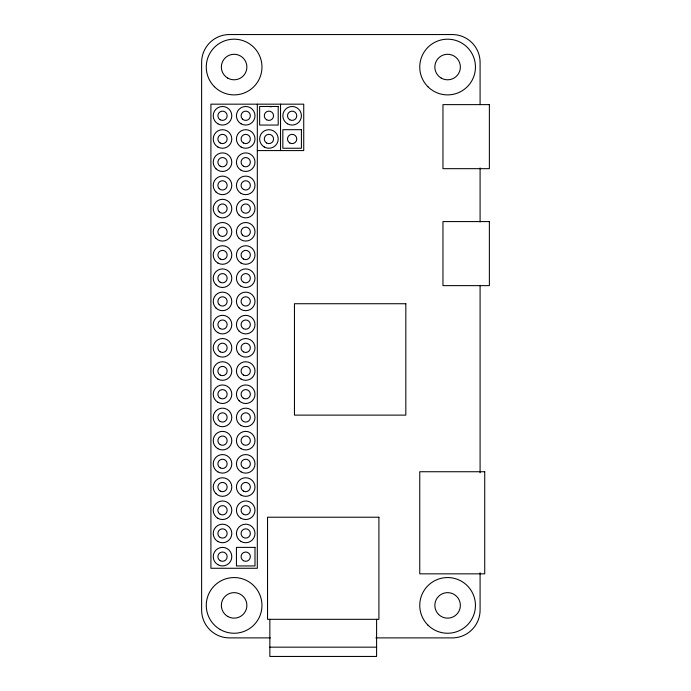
<?xml version="1.0" encoding="UTF-8"?>
<svg xmlns="http://www.w3.org/2000/svg" width="691" height="691" viewBox="0 0 691 691"><rect width="100%" height="100%" fill="white"/><g stroke="black" fill="none" stroke-linecap="round" stroke-linejoin="round"><path stroke-width="1.04" d="M257.32 150.578L303.729 150.578L303.729 104.168L210.91 104.168L210.91 568.27L257.32 568.27L257.32 104.168M270.371 637.888L229.472 637.888A27.847 27.847 0 0 1 201.625 610.041L201.625 62.397A27.847 27.847 0 0 1 229.472 34.55L452.242 34.55A27.847 27.847 0 0 1 480.09 62.397L480.09 104.436M375.835 637.888L452.242 637.888A27.847 27.847 0 0 0 480.09 610.041L480.09 572.709M269.853 647.165L376.595 647.165M268.92 106.483L271.321 106.803M480.09 167.939L480.09 221.949M480.09 285.34L480.09 472.739M376.595 619.317L376.595 656.45L269.853 656.45L269.853 619.317M280.529 104.168L280.529 150.578M489.375 104.626L442.966 104.626L442.966 168.673L489.375 168.673L489.375 104.626M278.205 106.483L259.643 106.483L259.643 125.054L278.205 125.054L278.205 106.483M301.414 129.692L282.844 129.692L282.844 148.254L301.414 148.254L301.414 129.692M489.375 221.586L442.966 221.586L442.966 285.633L489.375 285.633L489.375 221.586M405.833 303.729L294.452 303.729L294.452 415.118L405.833 415.118L405.833 303.729M484.728 471.737L419.757 471.737L419.757 573.841L484.728 573.841L484.728 471.737M378.918 517.222L267.529 517.222L267.529 619.317L378.918 619.317L378.918 517.222M254.996 547.384L236.434 547.384L236.434 565.946L254.996 565.946L254.996 547.384M227.736 78.092A12.766 12.766 0 0 0 246.877 67.036A12.766 12.766 0 0 0 227.736 55.988A12.766 12.766 0 0 0 227.736 78.092M441.221 78.092A12.766 12.766 0 0 0 460.37 67.036A12.766 12.766 0 0 0 441.221 55.988A12.766 12.766 0 0 0 441.221 78.092M227.736 616.45A12.766 12.766 0 0 0 246.877 605.402A12.766 12.766 0 0 0 227.736 594.346A12.766 12.766 0 0 0 227.736 616.45M438.578 614.42A12.766 12.766 0 0 0 459.93 608.702A12.766 12.766 0 0 0 444.296 593.068A12.766 12.766 0 0 0 438.578 614.42M427.91 86.729A27.847 27.847 0 0 0 474.501 74.248A27.847 27.847 0 0 0 440.392 40.138A27.847 27.847 0 0 0 427.91 86.729M220.196 629.518A27.847 27.847 0 0 0 261.958 605.402A27.847 27.847 0 0 0 220.196 581.286A27.847 27.847 0 0 0 220.196 629.518M214.426 86.729A27.847 27.847 0 0 0 261.017 74.248A27.847 27.847 0 0 0 226.907 40.138A27.847 27.847 0 0 0 214.426 86.729M427.91 625.087A27.847 27.847 0 0 0 474.501 612.606A27.847 27.847 0 0 0 440.392 578.505A27.847 27.847 0 0 0 427.91 625.087M220.196 537.486A4.638 4.638 0 0 0 227.158 533.461A4.638 4.638 0 0 0 220.196 529.444A4.638 4.638 0 0 0 220.196 537.486M217.872 541.502A9.285 9.285 0 0 0 231.796 533.461A9.285 9.285 0 0 0 217.872 525.428A9.285 9.285 0 0 0 217.872 541.502M220.196 514.277A4.638 4.638 0 0 0 227.158 510.26A4.638 4.638 0 0 0 220.196 506.235A4.638 4.638 0 0 0 220.196 514.277M217.872 518.293A9.285 9.285 0 0 0 231.796 510.26A9.285 9.285 0 0 0 217.872 502.219A9.285 9.285 0 0 0 217.872 518.293M220.196 491.068A4.638 4.638 0 0 0 227.158 487.051A4.638 4.638 0 0 0 220.196 483.035A4.638 4.638 0 0 0 220.196 491.068M215.946 493.616A9.285 9.285 0 0 0 231.476 489.453A9.285 9.285 0 0 0 220.109 478.086A9.285 9.285 0 0 0 215.946 493.616M220.196 467.867A4.638 4.638 0 0 0 227.158 463.842A4.638 4.638 0 0 0 220.196 459.826A4.638 4.638 0 0 0 220.196 467.867M217.872 471.884A9.285 9.285 0 0 0 231.796 463.842A9.285 9.285 0 0 0 217.872 455.81A9.285 9.285 0 0 0 217.872 471.884M217.872 448.684A9.285 9.285 0 0 0 231.796 440.642A9.285 9.285 0 0 0 217.872 432.601A9.285 9.285 0 0 0 217.872 448.684M220.196 444.658A4.638 4.638 0 0 0 227.158 440.642A4.638 4.638 0 0 0 220.196 436.626A4.638 4.638 0 0 0 220.196 444.658M217.872 564.702A9.285 9.285 0 0 0 231.796 556.67A9.285 9.285 0 0 0 217.872 548.628A9.285 9.285 0 0 0 217.872 564.702M220.196 560.686A4.638 4.638 0 0 0 227.158 556.67A4.638 4.638 0 0 0 220.196 552.645A4.638 4.638 0 0 0 220.196 560.686M220.196 421.458A4.638 4.638 0 0 0 227.158 417.433A4.638 4.638 0 0 0 220.196 413.417A4.638 4.638 0 0 0 220.196 421.458M215.946 423.998A9.285 9.285 0 0 0 231.476 419.834A9.285 9.285 0 0 0 220.109 408.467A9.285 9.285 0 0 0 215.946 423.998M217.872 402.266A9.285 9.285 0 0 0 231.796 394.233A9.285 9.285 0 0 0 217.872 386.191A9.285 9.285 0 0 0 217.872 402.266M220.196 398.249A4.638 4.638 0 0 0 227.158 394.233A4.638 4.638 0 0 0 220.196 390.208A4.638 4.638 0 0 0 220.196 398.249M220.196 328.631A4.638 4.638 0 0 0 227.158 324.615A4.638 4.638 0 0 0 220.196 320.598A4.638 4.638 0 0 0 220.196 328.631M220.196 282.222A4.638 4.638 0 0 0 227.158 278.205A4.638 4.638 0 0 0 220.196 274.189A4.638 4.638 0 0 0 220.196 282.222M217.872 332.656A9.285 9.285 0 0 0 231.796 324.615A9.285 9.285 0 0 0 217.872 316.573A9.285 9.285 0 0 0 217.872 332.656M217.872 263.038A9.285 9.285 0 0 0 231.796 254.996A9.285 9.285 0 0 0 217.872 246.963A9.285 9.285 0 0 0 217.872 263.038M219.228 235.078A4.638 4.638 0 0 0 226.994 232.997A4.638 4.638 0 0 0 221.31 227.313A4.638 4.638 0 0 0 219.228 235.078M215.946 238.36A9.285 9.285 0 0 0 231.476 234.197A9.285 9.285 0 0 0 220.109 222.83A9.285 9.285 0 0 0 215.946 238.36M220.196 259.021A4.638 4.638 0 0 0 227.158 254.996A4.638 4.638 0 0 0 220.196 250.98A4.638 4.638 0 0 0 220.196 259.021M220.196 351.84A4.638 4.638 0 0 0 227.158 347.823A4.638 4.638 0 0 0 220.196 343.798A4.638 4.638 0 0 0 220.196 351.84M215.946 284.77A9.285 9.285 0 0 0 231.476 280.606A9.285 9.285 0 0 0 220.109 269.24A9.285 9.285 0 0 0 215.946 284.77M220.196 375.049A4.638 4.638 0 0 0 227.158 371.024A4.638 4.638 0 0 0 220.196 367.007A4.638 4.638 0 0 0 220.196 375.049M217.872 355.856A9.285 9.285 0 0 0 231.796 347.823A9.285 9.285 0 0 0 217.872 339.782A9.285 9.285 0 0 0 217.872 355.856M217.872 379.065A9.285 9.285 0 0 0 231.796 371.024A9.285 9.285 0 0 0 217.872 362.991A9.285 9.285 0 0 0 217.872 379.065M219.228 304.688A4.638 4.638 0 0 0 226.994 302.615A4.638 4.638 0 0 0 221.31 296.931A4.638 4.638 0 0 0 219.228 304.688M219.228 211.869A4.638 4.638 0 0 0 226.994 209.788A4.638 4.638 0 0 0 221.31 204.104A4.638 4.638 0 0 0 219.228 211.869M217.872 216.629A9.285 9.285 0 0 0 231.796 208.587A9.285 9.285 0 0 0 217.872 200.554A9.285 9.285 0 0 0 217.872 216.629M215.946 307.97A9.285 9.285 0 0 0 231.476 303.815A9.285 9.285 0 0 0 220.109 292.448A9.285 9.285 0 0 0 215.946 307.97M241.073 425.475A9.285 9.285 0 0 0 254.996 417.433A9.285 9.285 0 0 0 241.073 409.4A9.285 9.285 0 0 0 241.073 425.475M243.396 560.686A4.638 4.638 0 0 0 250.358 556.67A4.638 4.638 0 0 0 243.396 552.645A4.638 4.638 0 0 0 243.396 560.686M243.396 537.486A4.638 4.638 0 0 0 250.358 533.461A4.638 4.638 0 0 0 243.396 529.444A4.638 4.638 0 0 0 243.396 537.486M241.073 541.502A9.285 9.285 0 0 0 254.996 533.461A9.285 9.285 0 0 0 241.073 525.428A9.285 9.285 0 0 0 241.073 541.502M243.396 421.458A4.638 4.638 0 0 0 250.358 417.433A4.638 4.638 0 0 0 243.396 413.417A4.638 4.638 0 0 0 243.396 421.458M243.396 444.658A4.638 4.638 0 0 0 250.358 440.642A4.638 4.638 0 0 0 243.396 436.626A4.638 4.638 0 0 0 243.396 444.658M243.396 398.249A4.638 4.638 0 0 0 250.358 394.233A4.638 4.638 0 0 0 243.396 390.208A4.638 4.638 0 0 0 243.396 398.249M239.155 400.797A9.285 9.285 0 0 0 254.685 396.634A9.285 9.285 0 0 0 243.318 385.267A9.285 9.285 0 0 0 239.155 400.797M241.073 448.684A9.285 9.285 0 0 0 254.996 440.642A9.285 9.285 0 0 0 241.073 432.601A9.285 9.285 0 0 0 241.073 448.684M243.396 514.277A4.638 4.638 0 0 0 250.358 510.26A4.638 4.638 0 0 0 243.396 506.235A4.638 4.638 0 0 0 243.396 514.277M241.073 518.293A9.285 9.285 0 0 0 254.996 510.26A9.285 9.285 0 0 0 241.073 502.219A9.285 9.285 0 0 0 241.073 518.293M243.396 467.867A4.638 4.638 0 0 0 250.358 463.842A4.638 4.638 0 0 0 243.396 459.826A4.638 4.638 0 0 0 243.396 467.867M241.073 471.884A9.285 9.285 0 0 0 254.996 463.842A9.285 9.285 0 0 0 241.073 455.81A9.285 9.285 0 0 0 241.073 471.884M241.073 495.093A9.285 9.285 0 0 0 254.996 487.051A9.285 9.285 0 0 0 241.073 479.01A9.285 9.285 0 0 0 241.073 495.093M243.396 491.068A4.638 4.638 0 0 0 250.358 487.051A4.638 4.638 0 0 0 243.396 483.035A4.638 4.638 0 0 0 243.396 491.068M241.073 263.038A9.285 9.285 0 0 0 254.996 254.996A9.285 9.285 0 0 0 241.073 246.963A9.285 9.285 0 0 0 241.073 263.038M243.396 282.222A4.638 4.638 0 0 0 250.358 278.205A4.638 4.638 0 0 0 243.396 274.189A4.638 4.638 0 0 0 243.396 282.222M243.396 328.631A4.638 4.638 0 0 0 250.358 324.615A4.638 4.638 0 0 0 243.396 320.598A4.638 4.638 0 0 0 243.396 328.631M239.155 331.179A9.285 9.285 0 0 0 254.685 327.016A9.285 9.285 0 0 0 243.318 315.649A9.285 9.285 0 0 0 239.155 331.179M243.396 259.021A4.638 4.638 0 0 0 250.358 254.996A4.638 4.638 0 0 0 243.396 250.98A4.638 4.638 0 0 0 243.396 259.021M239.155 354.388A9.285 9.285 0 0 0 254.685 350.225A9.285 9.285 0 0 0 243.318 338.858A9.285 9.285 0 0 0 239.155 354.388M243.396 351.84A4.638 4.638 0 0 0 250.358 347.823A4.638 4.638 0 0 0 243.396 343.798A4.638 4.638 0 0 0 243.396 351.84M239.155 238.36A9.285 9.285 0 0 0 254.685 234.197A9.285 9.285 0 0 0 243.318 222.83A9.285 9.285 0 0 0 239.155 238.36M243.396 375.049A4.638 4.638 0 0 0 250.358 371.024A4.638 4.638 0 0 0 243.396 367.007A4.638 4.638 0 0 0 243.396 375.049M241.073 286.247A9.285 9.285 0 0 0 254.996 278.205A9.285 9.285 0 0 0 241.073 270.164A9.285 9.285 0 0 0 241.073 286.247M242.437 235.078A4.638 4.638 0 0 0 250.202 232.997A4.638 4.638 0 0 0 244.519 227.313A4.638 4.638 0 0 0 242.437 235.078M241.073 379.065A9.285 9.285 0 0 0 254.996 371.024A9.285 9.285 0 0 0 241.073 362.991A9.285 9.285 0 0 0 241.073 379.065M243.396 212.612A4.638 4.638 0 0 0 250.358 208.587A4.638 4.638 0 0 0 243.396 204.571A4.638 4.638 0 0 0 243.396 212.612M239.155 215.151A9.285 9.285 0 0 0 254.685 210.988A9.285 9.285 0 0 0 243.318 199.621A9.285 9.285 0 0 0 239.155 215.151M239.155 307.97A9.285 9.285 0 0 0 254.685 303.815A9.285 9.285 0 0 0 243.318 292.448A9.285 9.285 0 0 0 239.155 307.97M243.396 305.431A4.638 4.638 0 0 0 250.358 301.414A4.638 4.638 0 0 0 243.396 297.389A4.638 4.638 0 0 0 243.396 305.431M243.396 189.403A4.638 4.638 0 0 0 250.358 185.387A4.638 4.638 0 0 0 243.396 181.362A4.638 4.638 0 0 0 243.396 189.403M241.073 193.42A9.285 9.285 0 0 0 254.996 185.387A9.285 9.285 0 0 0 241.073 177.345A9.285 9.285 0 0 0 241.073 193.42M220.196 142.994A4.638 4.638 0 0 0 227.158 138.977A4.638 4.638 0 0 0 220.196 134.952A4.638 4.638 0 0 0 220.196 142.994M217.872 147.01A9.285 9.285 0 0 0 231.796 138.977A9.285 9.285 0 0 0 217.872 130.936A9.285 9.285 0 0 0 217.872 147.01M241.073 170.219A9.285 9.285 0 0 0 254.996 162.178A9.285 9.285 0 0 0 241.073 154.136A9.285 9.285 0 0 0 241.073 170.219M241.073 147.01A9.285 9.285 0 0 0 254.996 138.977A9.285 9.285 0 0 0 241.073 130.936A9.285 9.285 0 0 0 241.073 147.01M243.396 142.994A4.638 4.638 0 0 0 250.358 138.977A4.638 4.638 0 0 0 243.396 134.952A4.638 4.638 0 0 0 243.396 142.994M243.396 166.194A4.638 4.638 0 0 0 250.358 162.178A4.638 4.638 0 0 0 243.396 158.161A4.638 4.638 0 0 0 243.396 166.194M220.196 166.194A4.638 4.638 0 0 0 227.158 162.178A4.638 4.638 0 0 0 220.196 158.161A4.638 4.638 0 0 0 220.196 166.194M215.946 191.951A9.285 9.285 0 0 0 231.476 187.788A9.285 9.285 0 0 0 220.109 176.421A9.285 9.285 0 0 0 215.946 191.951M219.228 188.669A4.638 4.638 0 0 0 226.994 186.587A4.638 4.638 0 0 0 221.31 180.904A4.638 4.638 0 0 0 219.228 188.669M242.437 119.051A4.638 4.638 0 0 0 250.202 116.969A4.638 4.638 0 0 0 244.519 111.286A4.638 4.638 0 0 0 242.437 119.051M241.073 123.81A9.285 9.285 0 0 0 254.996 115.768A9.285 9.285 0 0 0 241.073 107.727A9.285 9.285 0 0 0 241.073 123.81M215.946 168.742A9.285 9.285 0 0 0 231.476 164.579A9.285 9.285 0 0 0 220.109 153.212A9.285 9.285 0 0 0 215.946 168.742M220.196 119.785A4.638 4.638 0 0 0 227.158 115.768A4.638 4.638 0 0 0 220.196 111.752A4.638 4.638 0 0 0 220.196 119.785M217.872 123.81A9.285 9.285 0 0 0 231.796 115.768A9.285 9.285 0 0 0 217.872 107.727A9.285 9.285 0 0 0 217.872 123.81M287.491 123.81A9.285 9.285 0 0 0 301.414 115.768A9.285 9.285 0 0 0 287.491 107.727A9.285 9.285 0 0 0 287.491 123.81M289.805 119.785A4.638 4.638 0 0 0 296.767 115.768A4.638 4.638 0 0 0 289.805 111.752A4.638 4.638 0 0 0 289.805 119.785M289.805 142.994A4.638 4.638 0 0 0 296.767 138.977A4.638 4.638 0 0 0 289.805 134.952A4.638 4.638 0 0 0 289.805 142.994M264.282 147.01A9.285 9.285 0 0 0 278.205 138.977A9.285 9.285 0 0 0 264.282 130.936A9.285 9.285 0 0 0 264.282 147.01M266.605 142.994A4.638 4.638 0 0 0 273.567 138.977A4.638 4.638 0 0 0 266.605 134.952A4.638 4.638 0 0 0 266.605 142.994M266.605 119.785A4.638 4.638 0 0 0 273.567 115.768A4.638 4.638 0 0 0 266.605 111.752A4.638 4.638 0 0 0 266.605 119.785"/></g></svg>
